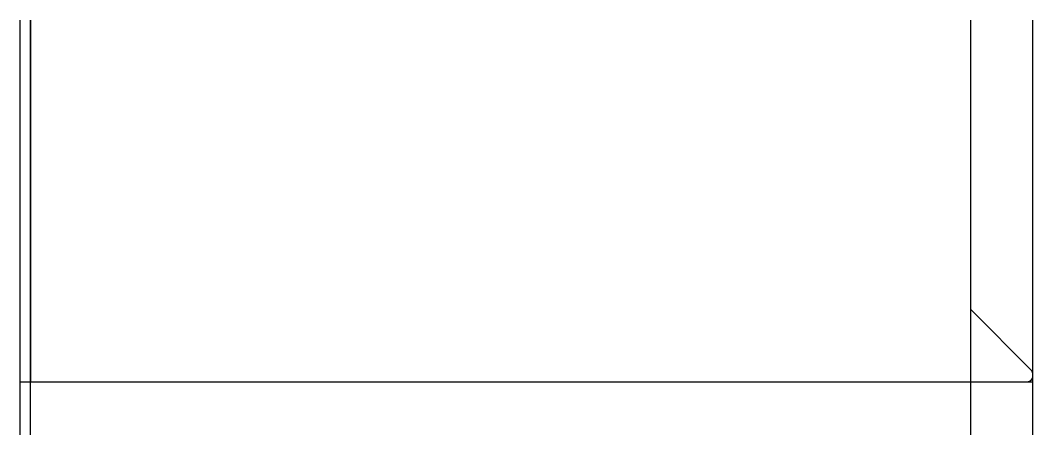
# Model space of a CAD drawing. Extents: x 0 to 98, y -5.1 to 35.
import ezdxf

# ---------------------------------------------------------------- set-up
doc = ezdxf.new("R2010")
doc.units = 0
doc.layers.get('0').update_dxf_attribs({"linetype": 'CONTINUOUS'})

msp = doc.modelspace()

# ---------------------------------------------------------------- linework, layer by layer
at = {"linetype": 'CONTINUOUS'}
for p, q in [((0, -5.14), (0, 35)), ((1, -5.14), (1, 35)), ((1, 35), (1, 0)), ((92, -5.14), (92, 35)), ((98, -5.14), (98, 35)), ((92, 6.98), (92, 20)), ((97.85, 1.13), (92, 6.98)), ((0, 0), (98, 0)), ((1, 0), (97.5, 0)), ((98, 0.5), (98, 0.78))]:
    msp.add_line(p, q, dxfattribs=at)
for centre, start, end in [((97.5, 0.773), 0.81605, 45.58113), ((97.5, 0.5), 270, 0)]:
    msp.add_arc(centre, 0.5, start, end, dxfattribs=at)

doc.saveas('drawing.dxf')
